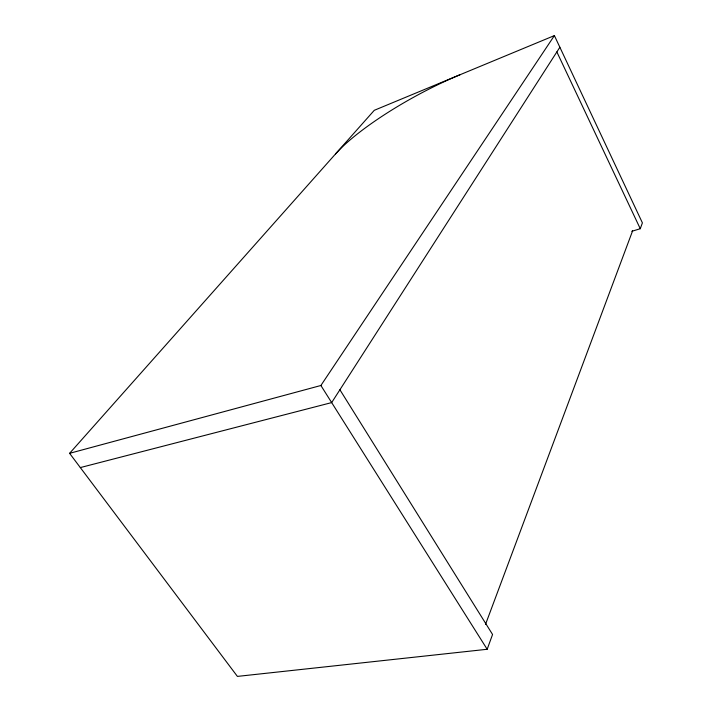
<?xml version="1.0" encoding="UTF-8"?>
<svg xmlns="http://www.w3.org/2000/svg" width="712" height="712" viewBox="0 0 712 712"><rect width="100%" height="100%" fill="white"/><g stroke="black" fill="none" stroke-linecap="round" stroke-linejoin="round"><path stroke-width="1.07" d="M631.82 231.293L640.266 228.721L642.402 222.874L554.39 35.6L374.29 110.307L69.598 453.33L237.407 676.4L487.177 649.273L492.562 634.481L339.909 389.767M485.522 624.38L632.603 230.848M559.863 47.25L331.667 402.592L80.323 467.579M69.598 453.33L320.889 385.495L554.39 35.6M320.889 385.495L487.177 649.273M556.855 51.931L640.266 228.721M335.494 153.979A115.878 26.469 -28.7 0 1 460.05 74.733"/></g></svg>
